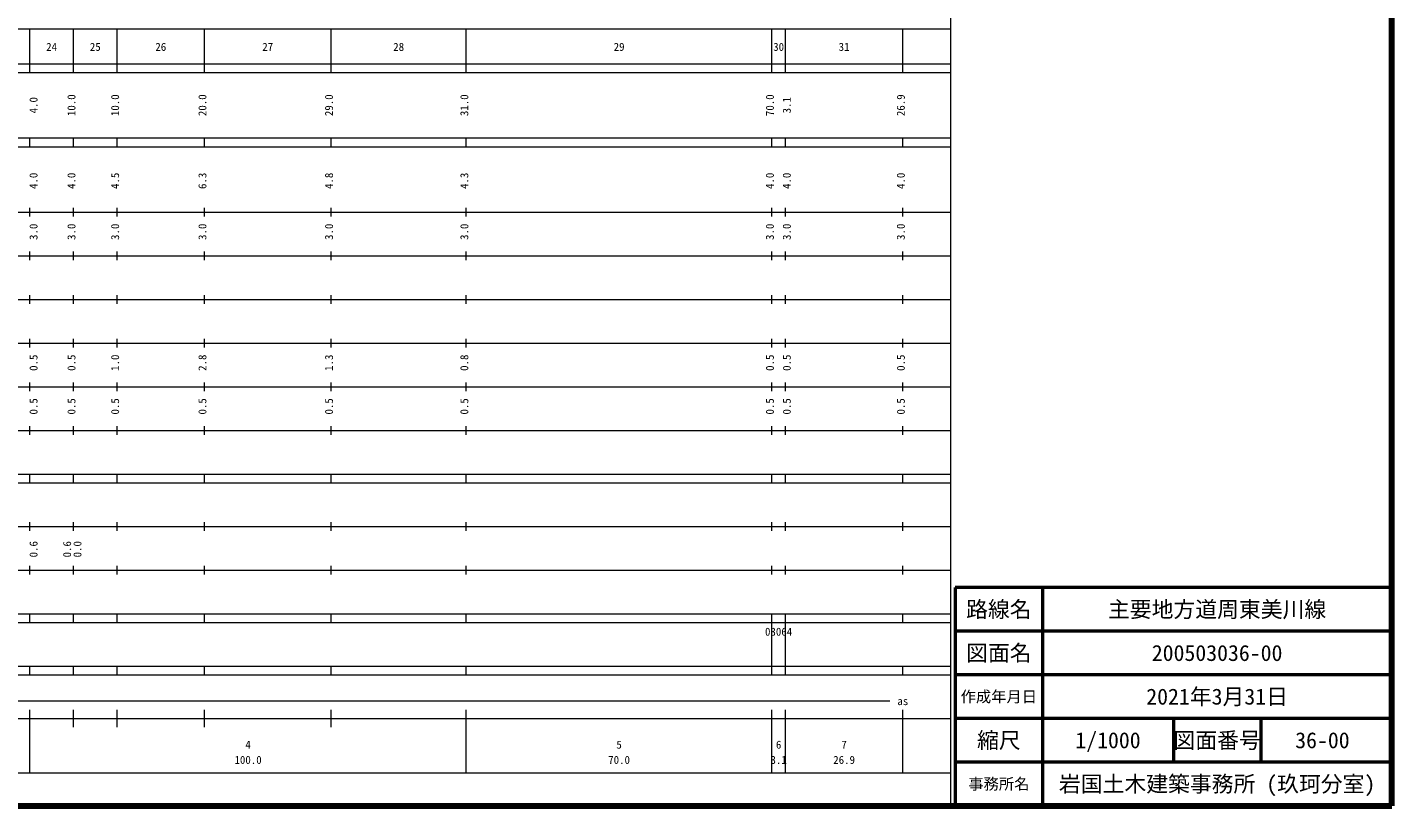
# Model space of a CAD drawing. Units: millimetres on the paper, enlarged 1000 times. Extents: x 7750 to 680000, y -40250 to 380000.
# Drawn here: x 367420 to 680000, y 20000 to 198357 of the extents above; entities that cross this region are included whole.
import ezdxf
from ezdxf.enums import TextEntityAlignment as Align

# ---------------------------------------------------------------- set-up
doc = ezdxf.new("R2010")
doc.units = ezdxf.units.MM
doc.header["$LTSCALE"] = 1000
for name, color, linetype, lineweight in [('M-TTL', 2, 'Continuous', 140), ('M-TTL-BAND', 7, 'Continuous', 13), ('M-TTL-FRAM', 2, 'Continuous', 50), ('M-TTL-LINE', 7, 'Continuous', 50)]:
    doc.layers.add(name, color=color, linetype=linetype, lineweight=lineweight)
doc.layers.add('M-TTL-TXT', color=7, linetype='Continuous')
doc.styles.add('ＭＳ ゴシック', font='')
doc.styles.get('ＭＳ ゴシック').set_extended_font_data('MS Gothic')

msp = doc.modelspace()

# ---------------------------------------------------------------- linework, layer by layer
at = {"layer": 'M-TTL'}
for p, q in [((680000, 20000), (680000, 380000)), ((40000, 20000), (680000, 20000))]:
    msp.add_line(p, q, dxfattribs=at)
at = {"layer": 'M-TTL-BAND'}
for p, q in [((579000, 20000), (579000, 370000)), ((68000, 198000), (579000, 198000)), ((368000, 188000), (368000, 198000)), ((378000, 188000), (378000, 198000)), ((388000, 188000), (388000, 198000)), ((408000, 188000), (408000, 198000)), ((437000, 188000), (437000, 198000)), ((468000, 188000), (468000, 198000)), ((538000, 188000), (538000, 198000)), ((541100, 188000), (541100, 198000)), ((568000, 188000), (568000, 198000)), ((40000, 190000), (579000, 190000)), ((40000, 188000), (579000, 188000)), ((40000, 173000), (579000, 173000)), ((368000, 171000), (368000, 173000)), ((378000, 171000), (378000, 173000)), ((388000, 171000), (388000, 173000)), ((408000, 171000), (408000, 173000)), ((437000, 171000), (437000, 173000)), ((468000, 171000), (468000, 173000)), ((538000, 171000), (538000, 173000)), ((541100, 171000), (541100, 173000)), ((568000, 171000), (568000, 173000)), ((40000, 171000), (579000, 171000)), ((368000, 155000), (368000, 157000)), ((378000, 155000), (378000, 157000)), ((388000, 155000), (388000, 157000)), ((408000, 155000), (408000, 157000)), ((437000, 155000), (437000, 157000)), ((468000, 155000), (468000, 157000)), ((538000, 155000), (538000, 157000)), ((541100, 155000), (541100, 157000)), ((568000, 155000), (568000, 157000)), ((40000, 156000), (579000, 156000)), ((368000, 145000), (368000, 147000)), ((378000, 145000), (378000, 147000)), ((388000, 145000), (388000, 147000)), ((408000, 145000), (408000, 147000)), ((437000, 145000), (437000, 147000)), ((468000, 145000), (468000, 147000)), ((538000, 145000), (538000, 147000)), ((541100, 145000), (541100, 147000)), ((568000, 145000), (568000, 147000)), ((46000, 146000), (579000, 146000)), ((52000, 136000), (579000, 136000)), ((368000, 135000), (368000, 137000)), ((378000, 135000), (378000, 137000)), ((388000, 135000), (388000, 137000)), ((408000, 135000), (408000, 137000)), ((437000, 135000), (437000, 137000)), ((468000, 135000), (468000, 137000)), ((538000, 135000), (538000, 137000)), ((541100, 135000), (541100, 137000)), ((568000, 135000), (568000, 137000)), ((46000, 126000), (579000, 126000)), ((368000, 125000), (368000, 127000)), ((378000, 125000), (378000, 127000)), ((388000, 125000), (388000, 127000)), ((408000, 125000), (408000, 127000)), ((437000, 125000), (437000, 127000)), ((468000, 125000), (468000, 127000)), ((538000, 125000), (538000, 127000)), ((541100, 125000), (541100, 127000)), ((568000, 125000), (568000, 127000)), ((52000, 116000), (579000, 116000)), ((368000, 115000), (368000, 117000)), ((378000, 115000), (378000, 117000)), ((388000, 115000), (388000, 117000)), ((408000, 115000), (408000, 117000)), ((437000, 115000), (437000, 117000)), ((468000, 115000), (468000, 117000)), ((538000, 115000), (538000, 117000)), ((541100, 115000), (541100, 117000)), ((568000, 115000), (568000, 117000)), ((368000, 105000), (368000, 107000)), ((378000, 105000), (378000, 107000)), ((388000, 105000), (388000, 107000)), ((408000, 105000), (408000, 107000)), ((437000, 105000), (437000, 107000)), ((468000, 105000), (468000, 107000)), ((538000, 105000), (538000, 107000)), ((541100, 105000), (541100, 107000)), ((568000, 105000), (568000, 107000)), ((46000, 106000), (579000, 106000)), ((40000, 96000), (579000, 96000)), ((40000, 94000), (579000, 94000)), ((368000, 94000), (368000, 96000)), ((378000, 94000), (378000, 96000)), ((388000, 94000), (388000, 96000)), ((408000, 94000), (408000, 96000)), ((437000, 94000), (437000, 96000)), ((468000, 94000), (468000, 96000)), ((538000, 94000), (538000, 96000)), ((541100, 94000), (541100, 96000)), ((568000, 94000), (568000, 96000)), ((368000, 83000), (368000, 85000)), ((378000, 83000), (378000, 85000)), ((388000, 83000), (388000, 85000)), ((408000, 83000), (408000, 85000)), ((437000, 83000), (437000, 85000)), ((468000, 83000), (468000, 85000)), ((538000, 83000), (538000, 85000)), ((541100, 83000), (541100, 85000)), ((568000, 83000), (568000, 85000)), ((49000, 84000), (579000, 84000)), ((40000, 74000), (579000, 74000)), ((368000, 73000), (368000, 75000)), ((378000, 73000), (378000, 75000)), ((388000, 73000), (388000, 75000)), ((408000, 73000), (408000, 75000)), ((437000, 73000), (437000, 75000)), ((468000, 73000), (468000, 75000)), ((538000, 73000), (538000, 75000)), ((541100, 73000), (541100, 75000)), ((568000, 73000), (568000, 75000)), ((40000, 64000), (579000, 64000)), ((368000, 62000), (368000, 64000)), ((378000, 62000), (378000, 64000)), ((388000, 62000), (388000, 64000)), ((408000, 62000), (408000, 64000)), ((437000, 62000), (437000, 64000)), ((468000, 62000), (468000, 64000)), ((538000, 62000), (538000, 64000)), ((541100, 62000), (541100, 64000)), ((568000, 62000), (568000, 64000)), ((40000, 62000), (579000, 62000)), ((538000, 52000), (538000, 62000)), ((541100, 52000), (541100, 62000)), ((40000, 52000), (579000, 52000)), ((368000, 50000), (368000, 52000)), ((378000, 50000), (378000, 52000)), ((388000, 50000), (388000, 52000)), ((408000, 50000), (408000, 52000)), ((437000, 50000), (437000, 52000)), ((468000, 50000), (468000, 52000)), ((538000, 50000), (538000, 52000)), ((541100, 50000), (541100, 52000)), ((568000, 50000), (568000, 52000)), ((40000, 50000), (579000, 50000)), ((71000, 44000), (565000, 44000)), ((368000, 27500), (368000, 42000)), ((378000, 38000), (378000, 42000)), ((388000, 38000), (388000, 42000)), ((408000, 38000), (408000, 42000)), ((437000, 38000), (437000, 42000)), ((468000, 27500), (468000, 42000)), ((538000, 27500), (538000, 42000)), ((541100, 27500), (541100, 42000)), ((568000, 27500), (568000, 42000)), ((40000, 40000), (579000, 40000)), ((68000, 27500), (579000, 27500))]:
    msp.add_line(p, q, dxfattribs=at)
at = {"layer": 'M-TTL-FRAM'}
for p, q in [((680000, 70000), (580000, 70000)), ((580000, 70000), (580000, 20000))]:
    msp.add_line(p, q, dxfattribs=at)
at = {"layer": 'M-TTL-LINE'}
for p, q in [((600000, 70000), (600000, 20000)), ((680000, 60000), (580000, 60000)), ((680000, 50000), (580000, 50000)), ((680000, 40000), (580000, 40000)), ((630000, 40000), (630000, 30000)), ((650000, 40000), (650000, 30000)), ((680000, 30000), (580000, 30000))]:
    msp.add_line(p, q, dxfattribs=at)

# ---------------------------------------------------------------- texts
at = {"layer": 'M-TTL-BAND', "style": 'ＭＳ ゴシック'}
for s, p in [('24', (373000, 192405)), ('25', (383000, 192405)), ('26', (398000, 192405)), ('27', (422500, 192405)), ('28', (452500, 192405)), ('29', (503000, 192405)), ('30', (539550, 192405)), ('31', (554550, 192405)), ('as', (568000, 42500)), ('4', (418000, 32523)), ('5', (503000, 32523)), ('6', (539550, 32523)), ('7', (554550, 32523)), ('100.0', (418000, 29033)), ('70.0', (503000, 29033)), ('3.1', (539550, 29033)), ('26.9', (554550, 29033))]:
    msp.add_text(s, height=1833, dxfattribs=at).set_placement(p, align=Align.BOTTOM_CENTER)
for s, p in [('4.0', (370313, 180500)), ('10.0', (379000, 180500)), ('10.0', (389000, 180500)), ('20.0', (409000, 180500)), ('29.0', (438000, 180500)), ('31.0', (469000, 180500)), ('70.0', (539000, 180500)), ('3.1', (542876, 180500)), ('26.9', (569000, 180500)), ('4.0', (370313, 163174)), ('4.0', (379000, 163174)), ('4.5', (389000, 163174)), ('6.3', (409000, 163174)), ('4.8', (438000, 163174)), ('4.3', (469000, 163174)), ('4.0', (539000, 163174)), ('4.0', (542876, 163174)), ('4.0', (569000, 163174)), ('3.0', (370313, 151500)), ('3.0', (379000, 151500)), ('3.0', (389000, 151500)), ('3.0', (409000, 151500)), ('3.0', (438000, 151500)), ('3.0', (469000, 151500)), ('3.0', (539000, 151500)), ('3.0', (542876, 151500)), ('3.0', (569000, 151500)), ('0.5', (370313, 121500)), ('0.5', (379000, 121500)), ('1.0', (389000, 121500)), ('2.8', (409000, 121500)), ('1.3', (438000, 121500)), ('0.8', (469000, 121500)), ('0.5', (539000, 121500)), ('0.5', (542876, 121500)), ('0.5', (569000, 121500)), ('0.5', (370313, 111500)), ('0.5', (379000, 111500)), ('0.5', (389000, 111500)), ('0.5', (409000, 111500)), ('0.5', (438000, 111500)), ('0.5', (469000, 111500)), ('0.5', (539000, 111500)), ('0.5', (542876, 111500)), ('0.5', (569000, 111500)), ('0.6', (370313, 78764)), ('0.6', (378000, 78764)), ('0.0', (380370, 78764))]:
    msp.add_text(s, height=1833, rotation=90, dxfattribs=at).set_placement(p, align=Align.BOTTOM_CENTER)
msp.add_text('03064', height=1833, dxfattribs=at).set_placement((536425, 58405), align=Align.BOTTOM_LEFT)
at = {"layer": 'M-TTL-TXT', "style": 'ＭＳ ゴシック'}
for s, height, p in [('路線名', 3666, (590000, 65000)), ('路線名', 3666, (590000, 65000)), ('主要地方道周東美川線', 3666, (640000, 65000)), ('図面名', 3666, (590000, 55000)), ('図面名', 3666, (590000, 55000)), ('200503036-00', 3666, (640000, 55000)), ('2021年3月31日', 3666, (640000, 45000)), ('作成年月日', 2566, (590000, 45000)), ('作成年月日', 2566, (590000, 45000)), ('縮尺', 3666, (590000, 35000)), ('縮尺', 3666, (590000, 35000)), ('1/1000', 3666, (615000, 35000)), ('図面番号', 3666, (640000, 35000)), ('図面番号', 3666, (640000, 35000)), ('36-00', 3666, (664125, 35000)), ('事務所名', 2566, (590000, 25000)), ('事務所名', 2566, (590000, 25000)), ('岩国土木建築事務所 (玖珂分室)', 3666, (640000, 25000))]:
    msp.add_text(s, height=height, dxfattribs=at).set_placement(p, align=Align.MIDDLE_CENTER)

doc.saveas('drawing.dxf')
